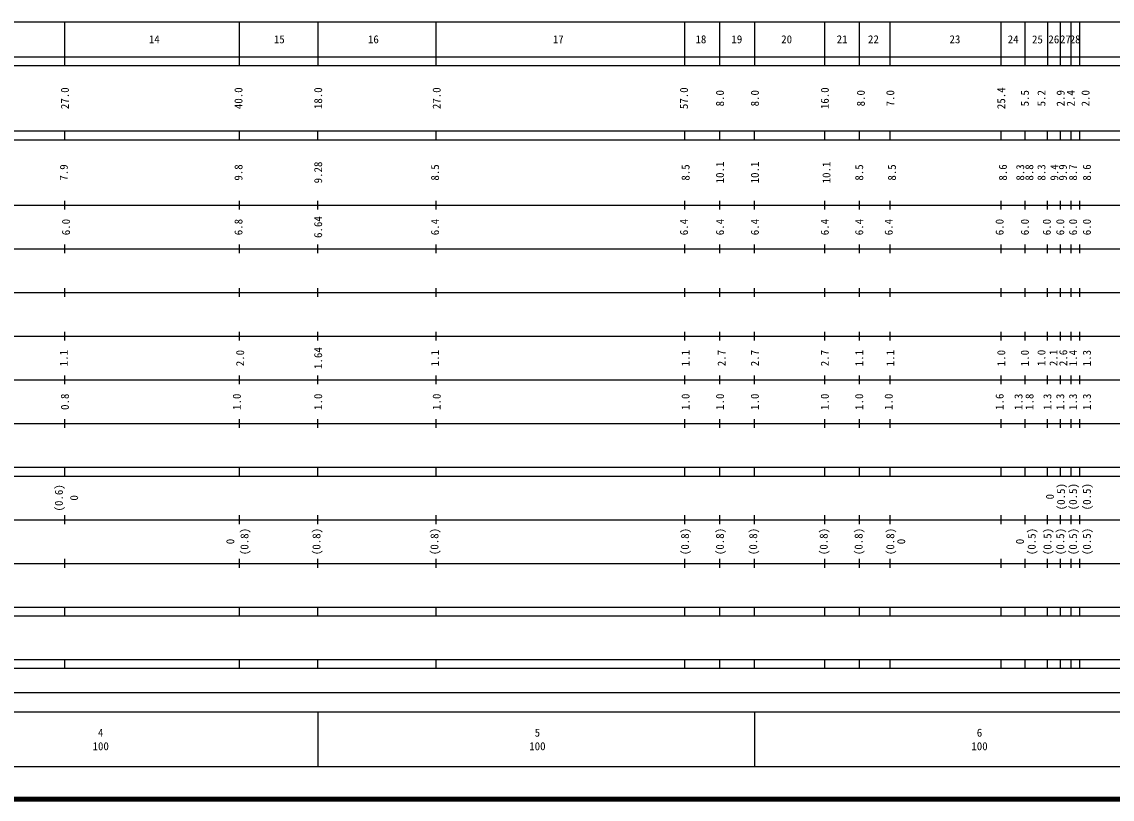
# Model space of a CAD drawing. Units: millimetres, scale not verified. Extents: x 40000 to 680000, y 20000 to 380000.
# Drawn here: x 300226 to 549903, y 20000 to 198000 of the extents above; entities that cross this region are included whole.
import ezdxf
from ezdxf.enums import TextEntityAlignment as Align

# ---------------------------------------------------------------- set-up
doc = ezdxf.new("R2010")
doc.units = ezdxf.units.MM
doc.header["$LTSCALE"] = 1000
doc.layers.add('M-TTL', color=2, linetype='Continuous', lineweight=140)
doc.layers.add('M-TTL-BAND', color=7, linetype='Continuous', lineweight=25)
doc.styles.add('ＭＳ ゴシック', font='')
doc.styles.get('ＭＳ ゴシック').set_extended_font_data('MS Gothic')

msp = doc.modelspace()

# ---------------------------------------------------------------- linework, layer by layer
at = {"layer": 'M-TTL'}
msp.add_line((40000, 20000), (680000, 20000), dxfattribs=at)
at = {"layer": 'M-TTL-BAND'}
for p, q in [((68000, 198000), (579000, 198000)), ((310000, 198000), (310000, 188000)), ((350000, 198000), (350000, 188000)), ((368000, 198000), (368000, 188000)), ((395000, 198000), (395000, 188000)), ((452000, 198000), (452000, 188000)), ((460000, 198000), (460000, 188000)), ((468000, 198000), (468000, 188000)), ((484000, 198000), (484000, 188000)), ((492000, 198000), (492000, 188000)), ((499000, 198000), (499000, 188000)), ((524400, 198000), (524400, 188000)), ((529900, 198000), (529900, 188000)), ((535100, 198000), (535100, 188000)), ((538000, 198000), (538000, 188000)), ((540400, 198000), (540400, 188000)), ((542400, 198000), (542400, 188000)), ((40000, 190000), (579000, 190000)), ((40000, 188000), (579000, 188000)), ((40000, 173000), (579000, 173000)), ((310000, 173000), (310000, 171000)), ((350000, 173000), (350000, 171000)), ((368000, 171000), (368000, 173000)), ((395000, 173000), (395000, 171000)), ((452000, 173000), (452000, 171000)), ((460000, 173000), (460000, 171000)), ((468000, 171000), (468000, 173000)), ((484000, 173000), (484000, 171000)), ((492000, 173000), (492000, 171000)), ((499000, 173000), (499000, 171000)), ((524400, 173000), (524400, 171000)), ((529900, 173000), (529900, 171000)), ((535050, 173000), (535050, 171000)), ((538000, 173000), (538000, 171000)), ((540400, 173000), (540400, 171000)), ((542400, 173000), (542400, 171000)), ((40000, 171000), (579000, 171000)), ((40000, 156000), (579000, 156000)), ((310000, 157000), (310000, 155000)), ((350000, 157000), (350000, 155000)), ((368000, 155000), (368000, 157000)), ((395000, 157000), (395000, 155000)), ((452000, 157000), (452000, 155000)), ((460000, 157000), (460000, 155000)), ((468000, 155000), (468000, 157000)), ((484000, 157000), (484000, 155000)), ((492000, 157000), (492000, 155000)), ((499000, 157000), (499000, 155000)), ((524400, 157000), (524400, 155000)), ((529900, 157000), (529900, 155000)), ((535050, 157000), (535050, 155000)), ((538000, 157000), (538000, 155000)), ((540400, 157000), (540400, 155000)), ((542400, 157000), (542400, 155000)), ((46000, 146000), (579000, 146000)), ((310000, 147000), (310000, 145000)), ((350000, 147000), (350000, 145000)), ((368000, 145000), (368000, 147000)), ((395000, 147000), (395000, 145000)), ((452000, 147000), (452000, 145000)), ((460000, 147000), (460000, 145000)), ((468000, 145000), (468000, 147000)), ((484000, 147000), (484000, 145000)), ((492000, 147000), (492000, 145000)), ((499000, 147000), (499000, 145000)), ((524400, 147000), (524400, 145000)), ((529900, 147000), (529900, 145000)), ((535050, 147000), (535050, 145000)), ((538000, 147000), (538000, 145000)), ((540400, 147000), (540400, 145000)), ((542400, 147000), (542400, 145000)), ((52000, 136000), (579000, 136000)), ((310000, 137000), (310000, 135000)), ((350000, 137000), (350000, 135000)), ((368000, 135000), (368000, 137000)), ((395000, 137000), (395000, 135000)), ((452000, 137000), (452000, 135000)), ((460000, 137000), (460000, 135000)), ((468000, 135000), (468000, 137000)), ((484000, 137000), (484000, 135000)), ((492000, 137000), (492000, 135000)), ((499000, 137000), (499000, 135000)), ((524400, 137000), (524400, 135000)), ((529900, 137000), (529900, 135000)), ((535050, 137000), (535050, 135000)), ((538000, 137000), (538000, 135000)), ((540400, 137000), (540400, 135000)), ((542400, 137000), (542400, 135000)), ((46000, 126000), (579000, 126000)), ((310000, 127000), (310000, 125000)), ((350000, 127000), (350000, 125000)), ((368000, 125000), (368000, 127000)), ((395000, 127000), (395000, 125000)), ((452000, 127000), (452000, 125000)), ((460000, 127000), (460000, 125000)), ((468000, 125000), (468000, 127000)), ((484000, 127000), (484000, 125000)), ((492000, 127000), (492000, 125000)), ((499000, 127000), (499000, 125000)), ((524400, 127000), (524400, 125000)), ((529900, 127000), (529900, 125000)), ((535050, 127000), (535050, 125000)), ((538000, 127000), (538000, 125000)), ((540400, 127000), (540400, 125000)), ((542400, 127000), (542400, 125000)), ((52000, 116000), (579000, 116000)), ((310000, 117000), (310000, 115000)), ((350000, 117000), (350000, 115000)), ((368000, 115000), (368000, 117000)), ((395000, 117000), (395000, 115000)), ((452000, 117000), (452000, 115000)), ((460000, 117000), (460000, 115000)), ((468000, 115000), (468000, 117000)), ((484000, 117000), (484000, 115000)), ((492000, 117000), (492000, 115000)), ((499000, 117000), (499000, 115000)), ((524400, 117000), (524400, 115000)), ((529900, 117000), (529900, 115000)), ((535050, 117000), (535050, 115000)), ((538000, 117000), (538000, 115000)), ((540400, 117000), (540400, 115000)), ((542400, 117000), (542400, 115000)), ((46000, 106000), (579000, 106000)), ((310000, 107000), (310000, 105000)), ((350000, 107000), (350000, 105000)), ((368000, 105000), (368000, 107000)), ((395000, 107000), (395000, 105000)), ((452000, 107000), (452000, 105000)), ((460000, 107000), (460000, 105000)), ((468000, 105000), (468000, 107000)), ((484000, 107000), (484000, 105000)), ((492000, 107000), (492000, 105000)), ((499000, 107000), (499000, 105000)), ((524400, 107000), (524400, 105000)), ((529900, 107000), (529900, 105000)), ((535050, 107000), (535050, 105000)), ((538000, 107000), (538000, 105000)), ((540400, 107000), (540400, 105000)), ((542400, 107000), (542400, 105000)), ((40000, 96000), (579000, 96000)), ((310000, 96000), (310000, 94000)), ((350000, 96000), (350000, 94000)), ((368000, 94000), (368000, 96000)), ((395000, 96000), (395000, 94000)), ((452000, 96000), (452000, 94000)), ((460000, 96000), (460000, 94000)), ((468000, 94000), (468000, 96000)), ((484000, 96000), (484000, 94000)), ((492000, 96000), (492000, 94000)), ((499000, 96000), (499000, 94000)), ((524400, 96000), (524400, 94000)), ((529900, 96000), (529900, 94000)), ((535050, 96000), (535050, 94000)), ((538000, 96000), (538000, 94000)), ((540400, 96000), (540400, 94000)), ((542400, 96000), (542400, 94000)), ((40000, 94000), (579000, 94000)), ((310000, 85000), (310000, 83000)), ((350000, 85000), (350000, 83000)), ((368000, 83000), (368000, 85000)), ((395000, 85000), (395000, 83000)), ((452000, 85000), (452000, 83000)), ((460000, 85000), (460000, 83000)), ((468000, 83000), (468000, 85000)), ((484000, 85000), (484000, 83000)), ((492000, 85000), (492000, 83000)), ((499000, 85000), (499000, 83000)), ((524400, 85000), (524400, 83000)), ((529900, 85000), (529900, 83000)), ((535050, 85000), (535050, 83000)), ((538000, 85000), (538000, 83000)), ((540400, 85000), (540400, 83000)), ((542400, 85000), (542400, 83000)), ((49000, 84000), (579000, 84000)), ((310000, 75000), (310000, 73000)), ((350000, 75000), (350000, 73000)), ((368000, 73000), (368000, 75000)), ((395000, 75000), (395000, 73000)), ((452000, 75000), (452000, 73000)), ((460000, 75000), (460000, 73000)), ((468000, 73000), (468000, 75000)), ((484000, 75000), (484000, 73000)), ((492000, 75000), (492000, 73000)), ((499000, 75000), (499000, 73000)), ((524400, 75000), (524400, 73000)), ((529900, 75000), (529900, 73000)), ((535050, 75000), (535050, 73000)), ((538000, 75000), (538000, 73000)), ((540400, 75000), (540400, 73000)), ((542400, 75000), (542400, 73000)), ((40000, 74000), (579000, 74000)), ((40000, 64000), (579000, 64000)), ((310000, 64000), (310000, 62000)), ((350000, 64000), (350000, 62000)), ((368000, 62000), (368000, 64000)), ((395000, 64000), (395000, 62000)), ((452000, 64000), (452000, 62000)), ((460000, 64000), (460000, 62000)), ((468000, 62000), (468000, 64000)), ((484000, 64000), (484000, 62000)), ((492000, 64000), (492000, 62000)), ((499000, 64000), (499000, 62000)), ((524400, 64000), (524400, 62000)), ((529900, 64000), (529900, 62000)), ((535050, 64000), (535050, 62000)), ((538000, 64000), (538000, 62000)), ((540400, 64000), (540400, 62000)), ((542400, 64000), (542400, 62000)), ((40000, 62000), (579000, 62000)), ((40000, 52000), (579000, 52000)), ((40000, 50000), (579000, 50000)), ((310000, 52000), (310000, 50000)), ((350000, 52000), (350000, 50000)), ((368000, 50000), (368000, 52000)), ((395000, 52000), (395000, 50000)), ((452000, 52000), (452000, 50000)), ((460000, 52000), (460000, 50000)), ((468000, 50000), (468000, 52000)), ((484000, 52000), (484000, 50000)), ((492000, 52000), (492000, 50000)), ((499000, 52000), (499000, 50000)), ((524400, 52000), (524400, 50000)), ((529900, 52000), (529900, 50000)), ((535050, 52000), (535050, 50000)), ((538000, 52000), (538000, 50000)), ((540400, 52000), (540400, 50000)), ((542400, 52000), (542400, 50000)), ((210554, 44406), (565671, 44406)), ((40000, 40000), (579000, 40000)), ((368000, 40000), (368000, 27500)), ((468000, 40000), (468000, 27500)), ((68000, 27500), (579000, 27500))]:
    msp.add_line(p, q, dxfattribs=at)

# ---------------------------------------------------------------- texts
at = {"layer": 'M-TTL-BAND', "style": 'ＭＳ ゴシック'}
for s, p in [('14', (330556, 194000)), ('15', (359184, 194000)), ('16', (380730, 194000)), ('17', (423059, 194000)), ('18', (455727, 194000)), ('19', (463951, 194000)), ('20', (475358, 194000)), ('21', (488062, 194000)), ('22', (495229, 194000)), ('23', (513896, 194000)), ('24', (527225, 193992)), ('25', (532788, 193969)), ('26', (536539, 193992)), ('27', (539195, 193992)), ('28', (541414, 193992)), ('4', (318288, 35238)), ('5', (418288, 35238)), ('6', (519522, 35238)), ('100', (318288, 32131)), ('100', (418288, 32131)), ('100', (519522, 32131))]:
    msp.add_text(s, height=1833, dxfattribs=at).set_placement(p, align=Align.MIDDLE_CENTER)
for s, p in [('27.0', (310083, 180500)), ('40.0', (349835, 180500)), ('18.0', (368077, 180500)), ('27.0', (395211, 180500)), ('57.0', (451838, 180500)), ('16.0', (484090, 180500)), ('25.4', (524490, 180500)), ('2.4', (540400, 180500)), ('8.0', (460089, 180500)), ('8.0', (468077, 180500)), ('8.0', (492340, 180500)), ('7.0', (499090, 180500)), ('5.5', (529900, 180500)), ('5.2', (533696, 180500)), ('2.9', (538090, 180500)), ('2.0', (543790, 180500)), ('7.9', (309833, 163500)), ('9.8', (349835, 163500)), ('9.28', (368075, 163500)), ('8.5', (394836, 163500)), ('8.5', (452213, 163500)), ('10.1', (460089, 163500)), ('10.1', (468075, 163500)), ('10.1', (484465, 163500)), ('8.5', (491965, 163500)), ('8.5', (499465, 163500)), ('8.6', (524865, 163500)), ('8.3', (528835, 163500)), ('8.8', (530919, 163500)), ('8.3', (533696, 163500)), ('9.4', (536642, 163500)), ('9.9', (538605, 163500)), ('8.7', (540934, 163500)), ('8.6', (544099, 163500)), ('6.0', (310333, 151000)), ('6.8', (349835, 151000)), ('6.64', (368075, 151000)), ('6.4', (394836, 151000)), ('6.4', (451838, 151000)), ('6.4', (460089, 151000)), ('6.4', (468075, 151000)), ('6.4', (484090, 151000)), ('6.4', (491965, 151000)), ('6.4', (498715, 151000)), ('6.0', (524115, 151000)), ('6.0', (529900, 151000)), ('6.0', (534929, 151000)), ('6.0', (538000, 151000)), ('6.0', (540934, 151000)), ('6.0', (544099, 151000)), ('1.1', (309833, 121000)), ('2.0', (350210, 121000)), ('1.64', (368075, 121000)), ('1.1', (394836, 121000)), ('1.1', (452213, 121000)), ('2.7', (460464, 121000)), ('2.7', (468075, 121000)), ('2.7', (484090, 121000)), ('1.1', (491965, 121000)), ('1.1', (499090, 121000)), ('1.0', (524490, 121000)), ('1.0', (529900, 121000)), ('1.0', (533696, 121040)), ('2.1', (536457, 121040)), ('2.6', (538691, 121040)), ('1.4', (540934, 121000)), ('1.3', (544099, 121000)), ('0.8', (310083, 111000)), ('1.0', (349460, 111000)), ('1.0', (368075, 111000)), ('1.0', (395211, 111000)), ('1.0', (452213, 111000)), ('1.0', (460089, 111000)), ('1.0', (468075, 111000)), ('1.0', (484090, 111000)), ('1.0', (491965, 111000)), ('1.0', (498715, 111000)), ('1.6', (524115, 111000)), ('1.3', (528443, 111000)), ('1.8', (530962, 111000)), ('1.3', (535058, 111000)), ('1.3', (538000, 111000)), ('1.3', (540934, 111000)), ('1.3', (544099, 111000)), ('(0.6)', (308702, 89000)), ('(0.5)', (538184, 89266)), ('(0.5)', (540934, 89266)), ('(0.5)', (544099, 89266)), ('0', (312202, 89000)), ('0', (535642, 89266)), ('(0.8)', (351203, 79000)), ('(0.8)', (367693, 79000)), ('(0.8)', (394705, 79000)), ('(0.8)', (452082, 79000)), ('(0.8)', (460082, 79000)), ('(0.8)', (467693, 79000)), ('(0.8)', (483833, 79000)), ('(0.8)', (491833, 79000)), ('(0.8)', (499083, 79000)), ('(0.5)', (531461, 79000)), ('(0.5)', (535079, 79000)), ('(0.5)', (538000, 79000)), ('(0.5)', (540934, 79000)), ('(0.5)', (544099, 79000)), ('0', (347953, 79000)), ('0', (501583, 79000)), ('0', (528768, 79000))]:
    msp.add_text(s, height=1833, rotation=90, dxfattribs=at).set_placement(p, align=Align.MIDDLE_CENTER)

doc.saveas('drawing.dxf')
